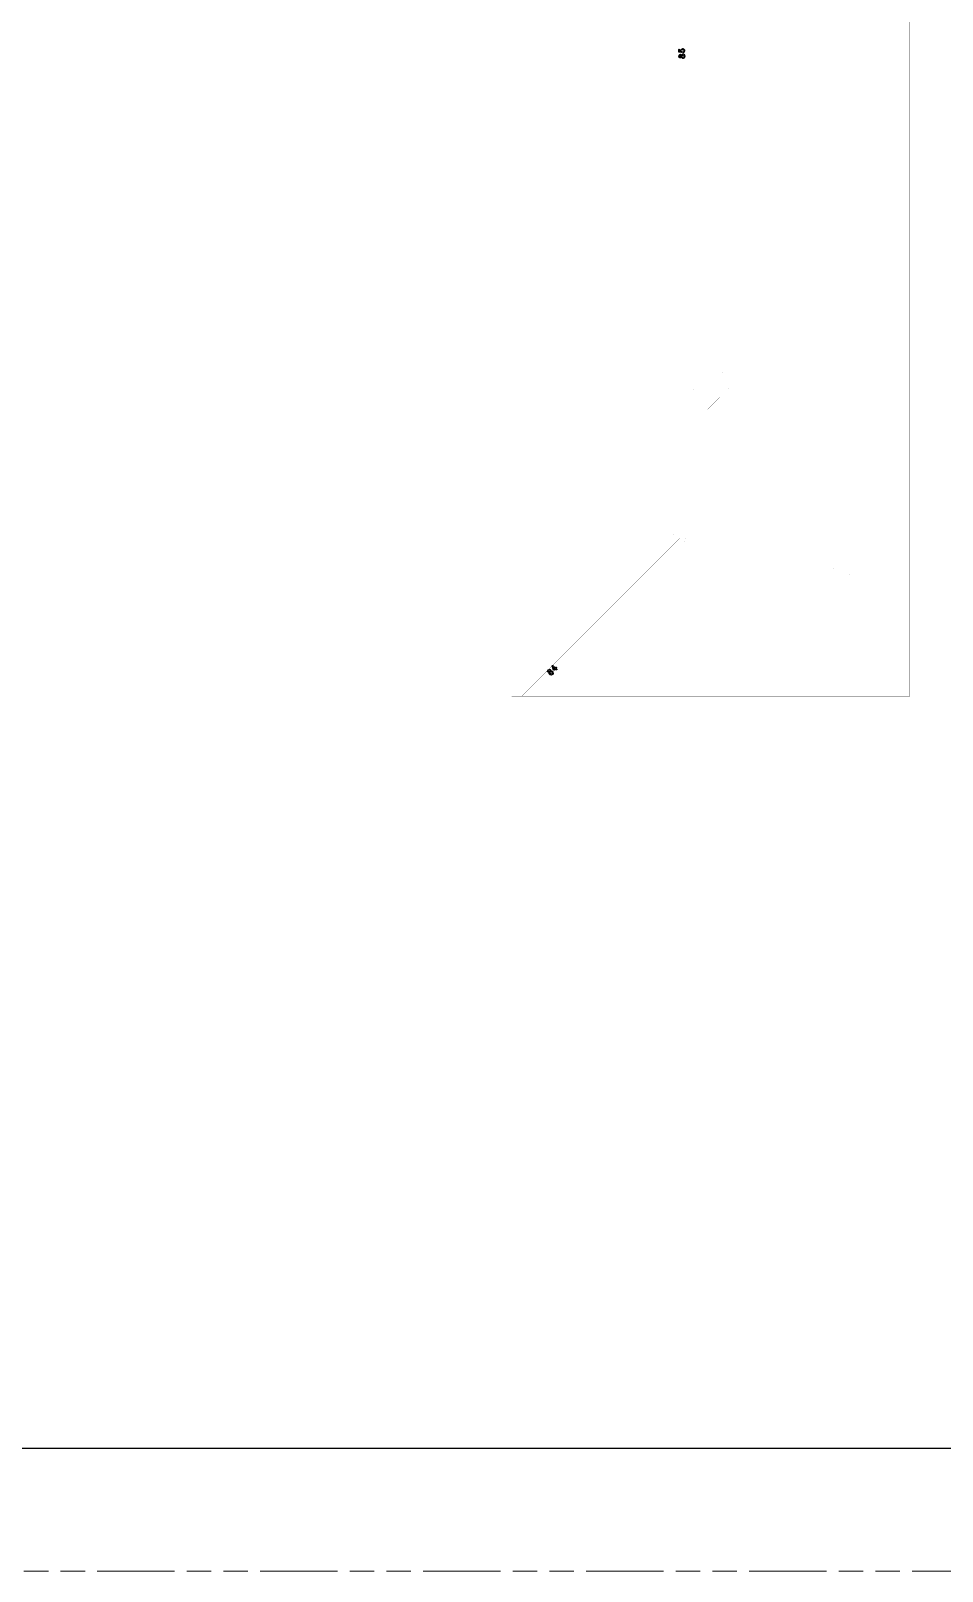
# Model space of a CAD drawing. Extents: x -945 to -170, y -475 to 73.
# Drawn here: x -832.7 to -720.8, y -474.6 to -285.5 of the extents above; entities that cross this region are included whole.
import ezdxf

# ---------------------------------------------------------------- set-up
doc = ezdxf.new("R2010")
doc.units = 0
doc.linetypes.add('PHANTOM', pattern=[29.5, 9.5, -1.5, 3, -1.5, 3, -1.5, 9.5])
doc.layers.get('0').update_dxf_attribs({"color": 9})
doc.layers.add('0PAPERF', color=2, linetype='PHANTOM', lineweight=0, plot=False)
doc.layers.add('c_area', color=1, linetype='Continuous')
doc.layers.add('i_area', color=1, linetype='Continuous')

# ---------------------------------------------------------------- blocks, each defined once
blk = doc.blocks.new('PAD_R1')
at = {"layer": 'c_area', "const_width": 0.5}
blk.add_lwpolyline([(0.25, 0, 1), (-0.25, 0, 1)], format="xyb", close=True, dxfattribs=at)

msp = doc.modelspace()

# ---------------------------------------------------------------- linework, layer by layer
msp.add_line((-922.8, -459.53), (-193.9, -459.53))
at = {"layer": '0PAPERF'}
msp.add_line((-944.51, -474.63), (-170.11, -474.63), dxfattribs=at)
at = {"layer": 'i_area'}
msp.add_line((-768.52, -363.6), (-768.46, -363.86), dxfattribs=at)
at = {"layer": 'i_area', "linetype": 'Continuous', "const_width": 0.0019}
for points in [[(-773.63, -367.18), (-773.63, -265.61), (-724.78, -265.61), (-724.78, -367.18), (-773.63, -367.18), (-773.63, -265.61), (-753.74, -265.61), (-753.74, -342.93), (-753.74, -342.95, 0.013005), (-753.74, -343)], [(-747.02, -367.18), (-732.27, -352.42, 0.198699), (-732.13, -352.09), (-732.13, -331.38, 0.198829), (-732.27, -331.05), (-735.72, -327.59, 0.198932), (-736.06, -327.46), (-747.64, -327.46, 0.199027), (-747.98, -327.59), (-749.93, -329.55, -0.19896), (-750.62, -329.84, -0.414073), (-751.59, -328.87)], [(-753.74, -343), (-753.74, -347.3, -0.198934), (-753.88, -347.64), (-773.42, -367.18), (-773.63, -367.18)]]:
    msp.add_lwpolyline(points, format="xyb", dxfattribs=at)
for points in [[(-772.4, -367.18), (-753.06, -347.83, 0.198841), (-753.02, -347.75), (-753.02, -265.61), (-752.31, -265.61), (-752.31, -347.75, -0.198789), (-752.55, -348.33), (-771.39, -367.18)], [(-770.38, -367.18), (-751.9, -348.7, 0.219003), (-751.59, -347.86, -0.165458), (-751.54, -347.72, 0.165469), (-751.49, -347.58), (-751.49, -334.05, -0.198733), (-751.35, -333.72), (-747.17, -329.53, -0.198924), (-746.84, -329.4), (-736.86, -329.4, -0.198741), (-736.52, -329.53), (-734.21, -331.85, -0.198932), (-734.07, -332.19), (-734.07, -351.28, -0.198829), (-734.21, -351.62), (-749.76, -367.18)]]:
    msp.add_lwpolyline(points, format="xyb", close=True, dxfattribs=at)
msp.add_lwpolyline([(-751.59, -328.87), (-751.59, -265.61), (-724.78, -265.61), (-724.78, -367.18), (-747.02, -367.18)], dxfattribs=at)
at = {"layer": 'i_area', "linetype": 'Continuous'}
for points in [[(-753.14, -288.06), (-753.14, -287.79, -1), (-753.04, -287.79), (-753.04, -288.02), (-752.9, -288.03, -0.52382), (-752.69, -287.69)], [(-752.54, -287.8, 0.819045), (-752.78, -288.05, -0.735183), (-752.81, -288.13), (-753.1, -288.11, -0.388557), (-753.14, -288.06)], [(-752.81, -288.72, -0.647895), (-753.14, -288.66, -0.094664), (-753.14, -288.64)], [(-752.88, -288.53, 0.610075), (-753.04, -288.54), (-753.04, -288.63)], [(-752.53, -288.16, -1), (-752.57, -288.07, 0.637647), (-752.54, -287.8)]]:
    msp.add_lwpolyline(points, format="xyb", dxfattribs=at)
for points in [[(-768.94, -363.89, -0.353869), (-768.85, -364.08, -3.220119), (-769.06, -364.28, -0.163536), (-769.09, -364.27), (-769.16, -364.25, -0.103857), (-769.17, -364.24), (-769.22, -364.19, -0.106967), (-769.23, -364.18, -0.562946)], [(-768.66, -363.46, -0.768425), (-768.58, -363.42), (-768.3, -363.7), (-768.23, -363.63, -1), (-768.17, -363.7), (-768.23, -363.76), (-768.11, -363.89, -1), (-768.17, -363.95), (-768.3, -363.83), (-768.45, -363.99, -0.595542), (-768.53, -363.97)]]:
    msp.add_lwpolyline(points, format="xyb", close=True, dxfattribs=at)
msp.add_lwpolyline([(-768.46, -363.86), (-768.36, -363.76), (-768.52, -363.6)], dxfattribs=at)
at = {"layer": 'i_area'}
for centre, radius in [((-752.62, -288.59), 0.144), ((-769.05, -364.07), 0.112), ((-768.79, -364.32), 0.15)]:
    msp.add_circle(centre, radius, dxfattribs=at)
for centre, radius, start, end in [((-752.95, -288.59), 0.194, 44.4977, 195.9025), ((-752.95, -288.59), 0.0986, 204.1519, 43.2244), ((-752.61, -288.59), 0.247, 213.0455, 146.9545), ((-752.65, -287.93), 0.25, 296.5451, 100.7626)]:
    msp.add_arc(centre, radius, start, end, dxfattribs=at)

# ---------------------------------------------------------------- block references
at = {"layer": 'i_area', "xscale": 0.0019, "yscale": 0.0019, "zscale": 1.9}
for p in [(-751.59, -328.87), (-751.59, -328.87), (-753.74, -343), (-753.74, -343), (-773.63, -367.18), (-773.63, -367.18), (-747.02, -367.18), (-747.02, -367.18)]:
    msp.add_blockref('PAD_R1', p, dxfattribs=at)

doc.saveas('drawing.dxf')
